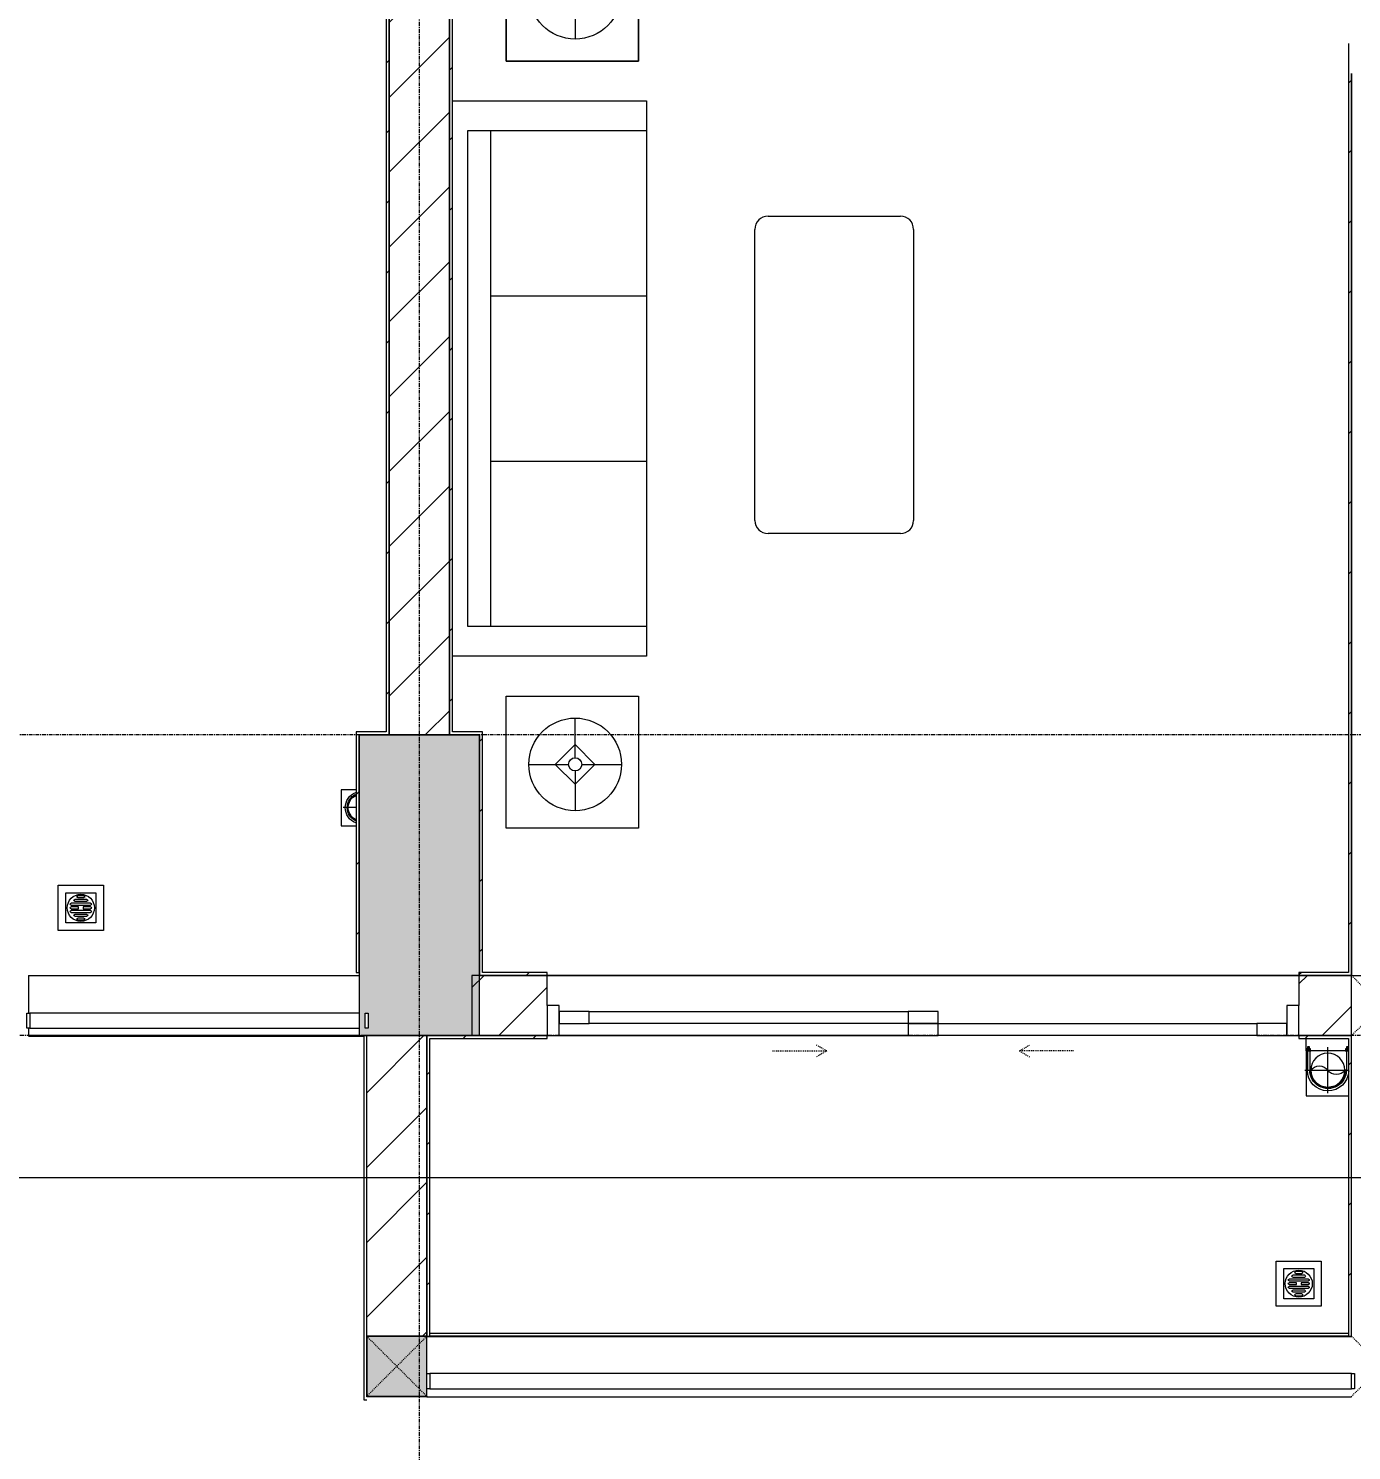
# Model space of a CAD drawing. Header units: millimetres. Extents: x 5356 to 209803, y -16346 to 109894.
# Drawn here: x 106853 to 111253, y 23157 to 27887 of the extents above; entities that cross this region are included whole.
import ezdxf

# ---------------------------------------------------------------- set-up
doc = ezdxf.new("R2010")
doc.units = ezdxf.units.MM
for name, pattern in [('Dash', [6, 3, -3]), ('Grid Line', [22.225, 12.7, -3.175, 3.175, -3.175]), ('IMPORT-CENTER _3_', [10.16, 6.35, -1.27, 1.27, -1.27])]:
    doc.linetypes.add(name, pattern=pattern)
for name, color, linetype, lineweight in [('0-1', 7, 'Continuous', 5), ('A-ANNO-DIMS', 211, 'Continuous', 9), ('A-ANNO-DIMS-220', 211, 'Continuous', 9), ('A-DOOR', 31, 'Continuous', 9), ('A-DOOR-FRAM', 31, 'Continuous', 9), ('A-DOOR-HDLN', 31, 'Dash', 9), ('A-FLOR-1', 9, 'Continuous', 9), ('A-FLOR-HRAL', 11, 'Continuous', 9), ('A-FLOR-HRAL-1', 9, 'Continuous', 9), ('A-WALL', 113, 'Continuous', 9), ('A-WALL-1', 253, 'Continuous', 18), ('A-WALL-2', 9, 'Continuous', 9), ('A-WALL-3', 113, 'Continuous', 18), ('A-WALL-PATT-2', 9, 'Continuous', 9), ('A-WALL-PATT-3', 111, 'Continuous', 9), ('G-IMPT', 8, 'Continuous', 9), ('G-IMPT-2', 8, 'IMPORT-CENTER _3_', 9), ('I-FURN', 30, 'Continuous', 9), ('I-FURN-1', 9, 'Continuous', 9), ('I-WALL-1', 253, 'Continuous', 18), ('I-WALL-2', 9, 'Continuous', 9), ('M-EQPM', 50, 'Continuous', 9), ('S-BEAM-1', 9, 'Continuous', 9), ('S-COLS', 52, 'Continuous', 9), ('S-COLS-1', 254, 'Continuous', 5), ('S-COLS-2', 253, 'Continuous', 18), ('S-COLS-4', 52, 'Continuous', 18), ('S-COLS-5', 52, 'Dash', 9), ('S-COLS-HDLN', 52, 'Dash', 9), ('S-GRID-1', 1, 'Grid Line', 9)]:
    doc.layers.add(name, color=color, linetype=linetype, lineweight=lineweight)
doc.styles.add('Arial_2', font='arial_0.ttf', dxfattribs={"width": 0.9, "height": 660})
doc.dimstyles.new('1_Dim_chi_tiet_khu_đất_2', dxfattribs={"dimscale": 304.8, "dimtxt": 673.371204, "dimasz": 0.866142, "dimexe": 0.721785, "dimexo": 0.0625, "dimgap": 0.072178, "dimtad": 1, "dimdec": 0, "dimrnd": 5, "dimzin": 0, "dimdsep": 46, "dimtxsty": 'Arial_2', "dimblk1": 'OBLIQUE', "dimblk2": 'OBLIQUE', "dimsah": 1, "dimcen": 0.09, "dimdle": 0.721785, "dimazin": 0, "dimtfac": 1, "dimtdec": 4, "dimtix": 1, "dimtmove": 0, "dimatfit": 3, "dimfxl": 2.165354, "dimfxlon": 1, "dimtvp": 1, "dimtolj": 1, "dimtzin": 0, "dimarcsym": 2})
pattern_1 = [(45, (0, 0), (-116.67262, 116.67262), [])]
pattern_2 = [(45, (0, 0), (-124.4508, 124.4508), [])]

# ---------------------------------------------------------------- blocks, each defined once
blk = doc.blocks.new('NCV_TKTC_KET CAU_rvt-1-TKCS_MB ĐỊNH VỊ MỐC TỌA ĐỘ CÔNG TRÌNH')
at = {"layer": 'S-COLS-1'}
h = blk.add_hatch(color=256, dxfattribs=at)
h.paths.add_polyline_path([(108243.3, 24536.9), (108352.6, 24536.9), (108352.6, 25536.9), (107952.6, 25536.9), (107952.6, 24536.9), (107982.6, 24536.9)])
h.paths.add_polyline_path([(107982.6, 24561.9), (107972.6, 24561.9), (107972.6, 24611.9), (107982.6, 24611.9)])
at = {"layer": 'A-FLOR-1'}
blk.add_line((106852.6, 24535.2), (107967.6, 24535.2), dxfattribs=at)
at = {"layer": 'S-BEAM-1'}
for p, q in [((111252.5, 23535.3), (108177.6, 23535.3)), ((108177.6, 23335.3), (111252.5, 23335.3))]:
    blk.add_line(p, q, dxfattribs=at)
at = {"layer": 'S-COLS-2'}
for p, q in [((108352.6, 25536.9), (107952.6, 25536.9)), ((107952.6, 25536.9), (107952.6, 24536.9)), ((108352.6, 24536.9), (108352.6, 25536.9)), ((107952.6, 24536.9), (108352.6, 24536.9))]:
    blk.add_line(p, q, dxfattribs=at)
blk = doc.blocks.new('LOBBY_SOFA_1 - LOBBY_SOFA_1-852725-TKCS_MB ĐỊNH VỊ MỐC TỌA ĐỘ CÔNG TRÌNH')
at = {"layer": 'I-FURN'}
for p, q in [((-2128.3, 1548.5), (-1160.3, 1548.5)), ((-2172.3, 1064.5), (-2172.3, 1504.5)), ((-1116.3, 1504.5), (-1116.3, 1064.5)), ((-1160.3, 1020.5), (-2128.3, 1020.5)), ((-2688.2, 633.5), (-3128.2, 633.5)), ((-3128.2, 633.5), (-3128.2, 193.5)), ((-2688.2, 193.5), (-2688.2, 633.5)), ((-2556, 660), (-708, 660)), ((-2556, 14.9), (-2556, 660)), ((-2457, 66), (-2457, 660)), ((-1907, 143), (-1907, 660)), ((-1357, 143), (-1357, 660)), ((-807, 660), (-807, 66)), ((-708, 660), (-708, 14.9)), ((-575.9, 633.5), (-135.9, 633.5)), ((-575.9, 193.5), (-575.9, 633.5)), ((-135.9, 633.5), (-135.9, 193.5)), ((-2915.4, 445), (-2915.4, 577)), ((-348.6, 445), (-348.6, 577)), ((-2981.4, 423), (-2915.4, 489)), ((-2915.4, 489), (-2849.4, 423)), ((-348.6, 489), (-414.6, 423)), ((-282.6, 423), (-348.6, 489)), ((-2937.4, 423), (-3069.4, 423)), ((-2915.4, 357), (-2981.4, 423)), ((-2849.4, 423), (-2915.4, 357)), ((-2915.4, 269), (-2915.4, 401)), ((-2893.4, 423), (-2761.4, 423)), ((-370.6, 423), (-502.6, 423)), ((-414.6, 423), (-348.6, 357)), ((-348.6, 357), (-282.6, 423)), ((-348.6, 269), (-348.6, 401)), ((-326.6, 423), (-194.6, 423)), ((-3128.2, 193.5), (-2688.2, 193.5)), ((-135.9, 193.5), (-575.9, 193.5)), ((-807, 143), (-2457, 143)), ((-807, 66), (-2457, 66))]:
    blk.add_line(p, q, dxfattribs=at)
for centre, radius in [((-2915.4, 423), 154), ((-348.6, 423), 154), ((-2915.4, 423), 22), ((-348.6, 423), 22)]:
    blk.add_circle(centre, radius, dxfattribs=at)
for centre, start, end in [((-2128.3, 1504.5), 90, 180), ((-1160.3, 1504.5), 0, 90), ((-2128.3, 1064.5), 180, 270), ((-1160.3, 1064.5), 270, 0)]:
    blk.add_arc(centre, 44, start, end, dxfattribs=at)
at = {"layer": 'I-FURN-1'}
for p, q in [((-2128.3, 1548.5), (-1160.3, 1548.5)), ((-2172.3, 1064.5), (-2172.3, 1504.5)), ((-1116.3, 1504.5), (-1116.3, 1064.5)), ((-1160.3, 1020.5), (-2128.3, 1020.5)), ((-3128.2, 633.5), (-2688.2, 633.5)), ((-3128.2, 193.5), (-3128.2, 633.5)), ((-2688.2, 633.5), (-2688.2, 193.5)), ((-2556, 660), (-708, 660)), ((-2556, 14.9), (-2556, 660)), ((-708, 660), (-708, 14.9)), ((-575.9, 633.5), (-135.9, 633.5)), ((-575.9, 193.5), (-575.9, 633.5)), ((-135.9, 633.5), (-135.9, 193.5)), ((-2688.2, 193.5), (-3128.2, 193.5)), ((-135.9, 193.5), (-575.9, 193.5))]:
    blk.add_line(p, q, dxfattribs=at)
for centre, start, end in [((-2128.3, 1504.5), 90, 180), ((-1160.3, 1504.5), 0, 90), ((-2128.3, 1064.5), 180, 270), ((-1160.3, 1064.5), 270, 0)]:
    blk.add_arc(centre, 44, start, end, dxfattribs=at)
blk = doc.blocks.new('Railing - 50 x 10mm-457210-TKCS_MB ĐỊNH VỊ MỐC TỌA ĐỘ CÔNG TRÌNH')
at = {"layer": 'A-FLOR-HRAL-1'}
for p, q in [((25, 5), (-25, 5)), ((-25, 5), (-25, -5)), ((25, -5), (25, 5)), ((-25, -5), (25, -5))]:
    blk.add_line(p, q, dxfattribs=at)
blk = doc.blocks.new('Railing - Railing-641383-TKCS_MB ĐỊNH VỊ MỐC TỌA ĐỘ CÔNG TRÌNH')
at = {"layer": 'A-FLOR-HRAL-1'}
for p, q in [((85044.1, 15351.2), (83949.1, 15351.2)), ((83949.1, 15301.2), (85044.1, 15301.2))]:
    blk.add_line(p, q, dxfattribs=at)
at = {"extrusion": (0, 0, -1), "zscale": -1, "rotation": 90.00000000000072}
for p in [(-83944.1, 15326.2), (-85069.1, 15326.2)]:
    blk.add_blockref('Railing - 50 x 10mm-457210-TKCS_MB ĐỊNH VỊ MỐC TỌA ĐỘ CÔNG TRÌNH', p, dxfattribs=at)
blk = doc.blocks.new('NCV_TKTC_TANG 1_rvt-1-TKCS_MB ĐỊNH VỊ MỐC TỌA ĐỘ CÔNG TRÌNH')
at = {"layer": 'A-WALL-PATT-2'}
h = blk.add_hatch(dxfattribs=at)
h.set_pattern_fill('FP_3', color=256, style=0, pattern_type=2)
h.set_pattern_definition(pattern_1)
h.paths.add_polyline_path([(108262.6, 25546.9), (108262.6, 32236.9), (108252.6, 32236.9), (108252.6, 25546.9)])
h = blk.add_hatch(dxfattribs=at)
h.set_pattern_fill('FP_3', color=256, style=0, pattern_type=2)
h.set_pattern_definition(pattern_1)
h.paths.add_polyline_path([(108042.6, 25536.9), (108052.6, 25536.9), (108052.6, 28836.9), (108042.6, 28836.9), (108042.6, 25546.9)])
h = blk.add_hatch(dxfattribs=at)
h.set_pattern_fill('FP_3', color=256, style=0, pattern_type=2)
h.set_pattern_definition(pattern_1)
h.paths.add_polyline_path([(111242.6, 24736.9), (111252.6, 24736.9), (111252.6, 27836.9), (111242.6, 27836.9), (111242.6, 24746.9)])
h = blk.add_hatch(dxfattribs=at)
h.set_pattern_fill('FP_3', color=256, style=0, pattern_type=2)
h.set_pattern_definition(pattern_1)
h.paths.add_polyline_path([(108352.6, 24746.9), (108362.6, 24746.9), (108362.6, 25546.9), (108352.6, 25546.9), (108352.6, 25076.9)])
h = blk.add_hatch(dxfattribs=at)
h.set_pattern_fill('FP_3', color=256, style=0, pattern_type=2)
h.set_pattern_definition(pattern_1)
h.paths.add_polyline_path([(107942.6, 24746.9), (107952.6, 24746.9), (107952.6, 25536.9), (107942.6, 25536.9), (107942.6, 25076.9)])
h = blk.add_hatch(dxfattribs=at)
h.set_pattern_fill('FP_3', color=256, style=0, pattern_type=2)
h.set_pattern_definition(pattern_1)
h.paths.add_polyline_path([(111242.6, 24736.9), (111242.6, 24746.9), (111077.6, 24746.9), (111077.6, 24736.9)])
h.paths.add_polyline_path([(108352.6, 24736.9), (108577.6, 24736.9), (108577.6, 24746.9), (108352.6, 24746.9)])
h = blk.add_hatch(dxfattribs=at)
h.set_pattern_fill('FP_3', color=256, style=0, pattern_type=2)
h.set_pattern_definition(pattern_1)
h.paths.add_polyline_path([(108577.6, 24526.9), (108577.6, 24536.9), (108177.6, 24536.9), (108177.6, 24526.9), (108573.6, 24526.9)])
h.paths.add_polyline_path([(111242.6, 24526.9), (111242.6, 24536.9), (111077.6, 24536.9), (111077.6, 24526.9)])
h = blk.add_hatch(dxfattribs=at)
h.set_pattern_fill('FP_3', color=256, style=0, pattern_type=2)
h.set_pattern_definition(pattern_1)
h.paths.add_polyline_path([(108187.6, 23536.9), (108187.6, 24526.9), (108177.6, 24526.9), (108177.6, 23536.9)])
h = blk.add_hatch(dxfattribs=at)
h.set_pattern_fill('FP_3', color=256, style=0, pattern_type=2)
h.set_pattern_definition(pattern_1)
h.paths.add_polyline_path([(111242.6, 23536.9), (111252.6, 23536.9), (111252.6, 24536.9), (111242.6, 24536.9), (111242.6, 24090.6)])
at = {"layer": 'A-FLOR-1'}
for p, q in [((108577.6, 24736.9), (111077.6, 24736.9)), ((111077.6, 24736.9), (108577.6, 24736.9)), ((108617.6, 24536.9), (109777.6, 24536.9))]:
    blk.add_line(p, q, dxfattribs=at)
at = {"layer": 'A-WALL-1'}
for p, q in [((111252.6, 27736.9), (111252.6, 24736.9)), ((111252.6, 24736.9), (111352.6, 24736.9))]:
    blk.add_line(p, q, dxfattribs=at)
at = {"layer": 'A-WALL-2'}
for p, q in [((106852.9, 24736.9), (107952.6, 24736.9)), ((106852.9, 24736.9), (106852.9, 24611.9)), ((106852.9, 24561.9), (106852.9, 24536.9)), ((107952.6, 24536.9), (106852.9, 24536.9))]:
    blk.add_line(p, q, dxfattribs=at)
at = {"layer": 'I-WALL-1'}
for p, q in [((108252.6, 32236.9), (108252.6, 25546.9)), ((108262.6, 25546.9), (108262.6, 32226.9)), ((108042.6, 28826.9), (108042.6, 25546.9)), ((108052.6, 25536.9), (108052.6, 28836.9)), ((111242.6, 27836.9), (111242.6, 24746.9)), ((111252.6, 24736.9), (111252.6, 27736.9)), ((108042.6, 25546.9), (107942.6, 25546.9)), ((107942.6, 25546.9), (107942.6, 25536.9)), ((108252.6, 25546.9), (108252.6, 25536.9)), ((108352.6, 25546.9), (108262.6, 25546.9)), ((108362.6, 25546.9), (108352.6, 25546.9)), ((108362.6, 24746.9), (108362.6, 25546.9)), ((107942.6, 25536.9), (107942.6, 24746.9)), ((107952.6, 25536.9), (108042.6, 25536.9)), ((107952.6, 24746.9), (107952.6, 25536.9)), ((108042.6, 25536.9), (108052.6, 25536.9)), ((108252.6, 25536.9), (108352.6, 25536.9)), ((108352.6, 25536.9), (108352.6, 24746.9)), ((107942.6, 24746.9), (107952.6, 24746.9)), ((108352.6, 24746.9), (108352.6, 24736.9)), ((108577.6, 24746.9), (108362.6, 24746.9)), ((108577.6, 24736.9), (108577.6, 24746.9)), ((111242.6, 24746.9), (111077.6, 24746.9)), ((111077.6, 24746.9), (111077.6, 24736.9)), ((108352.6, 24736.9), (108577.6, 24736.9)), ((111077.6, 24736.9), (111242.6, 24736.9)), ((111242.6, 24736.9), (111252.6, 24736.9)), ((108577.6, 24536.9), (108177.6, 24536.9)), ((108177.6, 24536.9), (108177.6, 24526.9)), ((108177.6, 24526.9), (108177.6, 23536.9)), ((108187.6, 24526.9), (108577.6, 24526.9)), ((108187.6, 23536.9), (108187.6, 24526.9)), ((108577.6, 24526.9), (108577.6, 24536.9)), ((111242.6, 24536.9), (111077.6, 24536.9)), ((111077.6, 24536.9), (111077.6, 24526.9)), ((111077.6, 24526.9), (111242.6, 24526.9)), ((111252.6, 24536.9), (111242.6, 24536.9)), ((111242.6, 24526.9), (111242.6, 23536.9)), ((111252.6, 23536.9), (111252.6, 24536.9)), ((108177.6, 23536.9), (108187.6, 23536.9)), ((111242.6, 23536.9), (111252.6, 23536.9))]:
    blk.add_line(p, q, dxfattribs=at)
at = {"layer": 'I-WALL-2'}
for p, q in [((108187.6, 23546.9), (111242.6, 23546.9)), ((111242.6, 23536.9), (108187.6, 23536.9))]:
    blk.add_line(p, q, dxfattribs=at)
at = {"layer": 'A-FLOR-HRAL-1'}
blk.add_blockref('Railing - Railing-641383-TKCS_MB ĐỊNH VỊ MỐC TỌA ĐỘ CÔNG TRÌNH', (22908.5, 9260.7), dxfattribs=at)
at = {"layer": 'I-FURN-1', "rotation": 269.9999999999993}
blk.add_blockref('LOBBY_SOFA_1 - LOBBY_SOFA_1-852725-TKCS_MB ĐỊNH VỊ MỐC TỌA ĐỘ CÔNG TRÌNH', (108247.7, 25090.4), dxfattribs=at)
blk = doc.blocks.new('DEG_02-DEG_03 - DEG_02-2500x2400mm-CỬA ĐI 02 CÁNH TRƯỢT-625766-TKCS_MB ĐỊNH VỊ MỐC TỌA ĐỘ CÔNG TRÌNH')
at = {"layer": 'A-DOOR'}
for p, q in [((-1110, 100), (-1210, 100)), ((-1210, 100), (-1210, 60)), ((-1110, 60), (-1110, 100)), ((-1110, 100), (-50, 100)), ((50, 100), (-50, 100)), ((-50, 100), (-50, 60)), ((50, 60), (50, 100)), ((-1210, 60), (-1110, 60)), ((-50, 60), (-1110, 60)), ((50, 60), (-50, 60)), ((-50, 60), (-50, 20)), ((-50, 60), (50, 60)), ((50, 20), (50, 60)), ((50, 60), (1110, 60)), ((1210, 60), (1110, 60)), ((1110, 60), (1110, 20)), ((1210, 20), (1210, 60)), ((-50, 20), (50, 20)), ((1110, 20), (50, 20)), ((1110, 20), (1210, 20))]:
    blk.add_line(p, q, dxfattribs=at)
at = {"layer": 'A-DOOR-FRAM'}
for p, q in [((-1210, 100), (-1250, 100)), ((-1250, 100), (-1250, 0)), ((-1210, 0), (-1210, 100)), ((1250, 100), (1210, 100)), ((1210, 100), (1210, 0)), ((1250, 0), (1250, 100)), ((-1250, 0), (-1210, 0)), ((1210, 0), (1250, 0))]:
    blk.add_line(p, q, dxfattribs=at)
at = {"layer": 'A-DOOR-HDLN'}
for p, q in [((-500.4, 151.1), (-320.4, 151.1)), ((-320.4, 151.1), (-355, 171.1)), ((-320.4, 151.1), (-355, 131.1)), ((320.4, 151.1), (355, 171.1)), ((320.4, 151.1), (355, 131.1)), ((500.4, 151.1), (320.4, 151.1))]:
    blk.add_line(p, q, dxfattribs=at)
blk = doc.blocks.new('Railing - 50 x 10mm-1251311-TKCS_MB ĐỊNH VỊ MỐC TỌA ĐỘ CÔNG TRÌNH')
at = {"layer": 'A-FLOR-HRAL'}
for p, q in [((25, 5), (-25, 5)), ((-25, 5), (-25, -5)), ((25, -5), (25, 5)), ((-25, -5), (25, -5))]:
    blk.add_line(p, q, dxfattribs=at)
blk = doc.blocks.new('Railing - Railing-1602750-TKCS_MB ĐỊNH VỊ MỐC TỌA ĐỘ CÔNG TRÌNH')
at = {"layer": 'A-FLOR-HRAL'}
for p, q in [((111252.5, 23412.4), (108187.5, 23412.4)), ((108187.5, 23362.4), (111252.5, 23362.4))]:
    blk.add_line(p, q, dxfattribs=at)
at = {"extrusion": (0, 0, -1), "zscale": -1, "rotation": 90}
for p in [(-108182.5, 23387.4), (-111257.5, 23387.4)]:
    blk.add_blockref('Railing - 50 x 10mm-1251311-TKCS_MB ĐỊNH VỊ MỐC TỌA ĐỘ CÔNG TRÌNH', p, dxfattribs=at)
blk = doc.blocks.new('TKTC_XREF_251221_MB TANG 1 - TKTC_XREF_260130_MB TANG 1_dwg_THU NUOC - THU NUOC-444531-TKCS_MB TẦNG 1-4202124-TKCS_MB ĐỊNH VỊ MỐC TỌA ĐỘ CÔNG TRÌNH')
at = {"layer": 'M-EQPM'}
for p, q in [((-23.3, 10.8), (40.9, 10.8)), ((40.9, 4.8), (-23.3, 4.8)), ((-11, 23.3), (28.5, 23.3)), ((28.5, 17.3), (-11, 17.3)), ((-1.1, 35.6), (18.5, 35.6)), ((18.5, 29.6), (-1.1, 29.6)), ((-23.3, -13.6), (40.9, -13.6)), ((40.9, -19.6), (-23.3, -19.6)), ((-11, -26.1), (28.5, -26.1)), ((28.5, -32.1), (-11, -32.1)), ((-1.1, -38.5), (18.5, -38.5)), ((18.5, -44.5), (-1.1, -44.5))]:
    blk.add_line(p, q, dxfattribs=at)
at = {"layer": 'M-EQPM', "flags": 128}
for points in [[(83.7, -79.4), (83.7, 70.6), (-66.3, 70.6), (-66.3, -79.4)], [(58.7, -54.4), (58.7, 45.6), (-41.3, 45.6), (-41.3, -54.4)]]:
    blk.add_lwpolyline(points, close=True, dxfattribs=at)
for points in [[(-23.3, -1.2), (0.7, -1.2), (0.7, -7.2), (-23.3, -7.2)], [(40.9, -7.2), (16.7, -7.2), (16.7, -1.2), (40.9, -1.2)]]:
    blk.add_lwpolyline(points, dxfattribs=at)
at = {"layer": 'M-EQPM'}
for centre, radius, start, end in [((8.7, -4.4), 45, 360, 180), ((8.7, -4.4), 45, 360, 180), ((-23.3, 7.8), 3, 90, 270), ((-11, 20.3), 3, 90, 270), ((-1.1, 32.6), 3, 90, 270), ((18.5, 32.6), 3, 270, 90), ((28.5, 20.3), 3, 270, 90), ((40.9, 7.8), 3, 270, 90), ((8.7, -4.4), 45, 180, 360), ((8.7, -4.4), 45, 180, 360), ((-23.3, -4.2), 3, 90, 270), ((-23.3, -16.6), 3, 90, 270), ((-11, -29.1), 3, 90, 270), ((-1.1, -41.5), 3, 90, 270), ((18.5, -41.5), 3, 270, 90), ((28.5, -29.1), 3, 270, 90), ((40.9, -4.2), 3, 270, 90), ((40.9, -16.6), 3, 270, 90)]:
    blk.add_arc(centre, radius, start, end, dxfattribs=at)
blk = doc.blocks.new('TKTC_XREF_251221_MB TANG 1 - TKTC_XREF_260130_MB TANG 1_dwg_CUM U_DN100-V234-TKCS_MB ĐỊNH VỊ MỐC TỌA ĐỘ CÔNG TRÌNH')
at = {"layer": 'G-IMPT'}
blk.add_hatch(color=256, dxfattribs=at).paths.add_polyline_path([(61, 0), (58.9, -15.8), (52.8, -30.5), (43.1, -43.1), (30.5, -52.8), (15.8, -58.9), (0, -61), (0, -57), (14.8, -55.1), (28.5, -49.4), (40.3, -40.3), (49.4, -28.5), (55.1, -14.8), (57, 0), (55.1, 14.8), (49.4, 28.5), (40.3, 40.3), (28.5, 49.4), (14.8, 55.1), (0, 57), (0, 61), (15.8, 58.9), (30.5, 52.8), (43.1, 43.1), (52.8, 30.5), (58.9, 15.8)])
for p, q in [((-79.1, 66.6), (-79.1, 63.4)), ((-76.6, 66.6), (-76.6, 63.4)), ((-74.6, 66.6), (-74.6, 63.4)), ((-72.7, 69.3), (-72.7, 60.7)), ((-66.9, 67.9), (-71.7, 67.9)), ((-66.9, 62.1), (-71.7, 62.1)), ((-65, 69), (0, 69)), ((-79.1, -63.4), (-79.1, -66.6)), ((-76.6, -63.4), (-76.6, -66.6)), ((-74.6, -63.4), (-74.6, -66.6)), ((-72.7, -60.7), (-72.7, -68.7)), ((-66.9, -62.1), (-71.7, -62.1)), ((-66.9, -67.9), (-71.7, -67.9))]:
    blk.add_line(p, q, dxfattribs=at)
at = {"layer": 'G-IMPT', "flags": 128}
for points in [[(-72.7, 67.6), (-78.1, 67.6), (-78.1, 62.4), (-72.7, 62.4)], [(-71.7, 59.2), (-66.9, 59.2), (-66.9, 70.8), (-71.7, 70.8)], [(-66.9, 70.8), (-66.9, 72.7), (-65, 72.7), (-65, 57.3), (-66.9, 57.3), (-66.9, 59.2)], [(-65, 61), (0, 61), (0, 57)], [(-72.7, -62.4), (-78.1, -62.4), (-78.1, -67.6), (-72.7, -67.6)], [(-66.9, -68.7), (-66.9, -59.2), (-71.7, -59.2)], [(-66.9, -59.2), (-66.9, -57.3), (-65, -57.3), (-65, -68.8)], [(-65, -61), (0, -61), (0, -57)]]:
    blk.add_lwpolyline(points, dxfattribs=at)
at = {"layer": 'G-IMPT'}
for centre, radius, start, end in [((-78.1, 66.6), 0.96, 90, 180), ((-78.1, 63.4), 0.96, 180, 270), ((-71.1, 69.3), 1.56, 112.6199, 247.3801), ((-67.9, 65), 4.8, 143.1301, 216.8699), ((-71.1, 60.7), 1.56, 112.6199, 247.3801), ((0, 0), 69, 271.7594, 90), ((0, 0), 61, 270, 90), ((0, 0), 57, 270, 90), ((-78.1, -63.4), 0.96, 90, 180), ((-78.1, -66.6), 0.96, 180, 270), ((-71.1, -60.7), 1.56, 112.6199, 247.3801), ((-67.9, -65), 4.8, 143.1301, 216.8699)]:
    blk.add_arc(centre, radius, start, end, dxfattribs=at)
blk = doc.blocks.new('TKTC_XREF_251221_MB TANG 1 - TKTC_XREF_260130_MB TANG 1_dwg_$cc-V235-TKCS_MB ĐỊNH VỊ MỐC TỌA ĐỘ CÔNG TRÌNH')
at = {"layer": 'G-IMPT'}
blk.add_circle((0, 0), 0.5, dxfattribs=at)
for centre, radius, start, end in [((0, 0), 0.5, 90, 270), ((0.188, 0.25), 0.313, 126.8699, 233.1301), ((-0.188, -0.25), 0.313, 306.8699, 53.1301)]:
    blk.add_arc(centre, radius, start, end, dxfattribs=at)
at = {"layer": 'G-IMPT-2'}
for p, q in [((0, -0.673), (0, 0.607)), ((-0.673, 0), (0.673, 0))]:
    blk.add_line(p, q, dxfattribs=at)
blk = doc.blocks.new('TKTC_XREF_251221_MB TANG 1 - TKTC_XREF_260130_MB TANG 1_dwg_CUM U_DN100-V275-TKCS_MB ĐỊNH VỊ MỐC TỌA ĐỘ CÔNG TRÌNH')
at = {"layer": 'G-IMPT'}
blk.add_hatch(color=256, dxfattribs=at).paths.add_polyline_path([(23.2, -55.9), (23.2, -51.6), (28.5, -49.4), (40.3, -40.3), (49.4, -28.5), (55.1, -14.8), (57, 0), (55.1, 14.8), (49.4, 28.5), (40.3, 40.3), (23.3, 55.8), (30.5, 52.8), (43.1, 43.1), (52.8, 30.5), (58.9, 15.8), (61, 0), (58.9, -15.8), (52.8, -30.5), (43.1, -43.1), (30.5, -52.8)])
for radius, start, end in [(69, 291.35109, 68.51641), (57, 295.86227, 64.00974), (61, 294.16133, 65.70898)]:
    blk.add_arc((0, 0), radius, start, end, dxfattribs=at)
blk = doc.blocks.new('TKTC_XREF_251221_MB TANG 1 - TKTC_XREF_260130_MB TANG 1_dwg_$cc-V276-TKCS_MB ĐỊNH VỊ MỐC TỌA ĐỘ CÔNG TRÌNH')
at = {"layer": 'G-IMPT'}
for start, end in [(115.6891, 243.8112), (115.572, 243.8499)]:
    blk.add_arc((0, 0), 0.5, start, end, dxfattribs=at)
at = {"layer": 'G-IMPT-2'}
blk.add_line((-0.673, 0), (-0.187, 0), dxfattribs=at)
blk = doc.blocks.new('TKTC_XREF_251221_MB TANG 1 - TKTC_XREF_260130_MB TANG 1_dwg-4202109-TKCS_MB ĐỊNH VỊ MỐC TỌA ĐỘ CÔNG TRÌNH')
at = {"layer": 'G-IMPT'}
for p, q in [((-95209.1, -375992.1), (-95259.4, -375992.1)), ((-91908.7, -376860), (-92049.7, -376860))]:
    blk.add_line(p, q, dxfattribs=at)
at = {"layer": 'G-IMPT', "flags": 128}
for points in [[(-95259.4, -375992), (-95259.4, -376111.5), (-95209.1, -376111.5)], [(-91908.7, -376859.9), (-92049.9, -376859.9), (-92049.7, -376819.7)], [(-92049.7, -376860), (-92049.7, -377009.7), (-91909.1, -377009.7)]]:
    blk.add_lwpolyline(points, dxfattribs=at)
at = {"xscale": 90.00000000005114, "yscale": 90.00000000005114, "zscale": 90.00000000005114, "rotation": 0.304717521727566}
blk.add_blockref('TKTC_XREF_251221_MB TANG 1 - TKTC_XREF_260130_MB TANG 1_dwg_$cc-V276-TKCS_MB ĐỊNH VỊ MỐC TỌA ĐỘ CÔNG TRÌNH', (-95192.3, -376049.7), dxfattribs=at)
at = {"extrusion": (0, 0, -1)}
for name, p, xscale, yscale, zscale, rotation in [('TKTC_XREF_251221_MB TANG 1 - TKTC_XREF_260130_MB TANG 1_dwg_CUM U_DN100-V275-TKCS_MB ĐỊNH VỊ MỐC TỌA ĐỘ CÔNG TRÌNH', (95190.8, -376051.4), 0.789473684210524, 0.789473684210524, -0.7894736842105241, 0.06930925665188988), ('TKTC_XREF_251221_MB TANG 1 - TKTC_XREF_260130_MB TANG 1_dwg_$cc-V235-TKCS_MB ĐỊNH VỊ MỐC TỌA ĐỘ CÔNG TRÌNH', (91978.2, -376925), 113.7150000000073, 113.7150000000073, -113.7150000000073, 89.99900866374671), ('TKTC_XREF_251221_MB TANG 1 - TKTC_XREF_260130_MB TANG 1_dwg_CUM U_DN100-V234-TKCS_MB ĐỊNH VỊ MỐC TỌA ĐỘ CÔNG TRÌNH', (91977.3, -376925), 0.9975000000000007, 0.9975000000000007, -0.9975000000000008, 270.0009913382951)]:
    blk.add_blockref(name, p, dxfattribs=dict(at, xscale=xscale, yscale=yscale, zscale=zscale, rotation=rotation))
at = {"extrusion": (0, 0, -1), "zscale": -1}
for p in [(96116, -376380.4), (92066, -377630.4)]:
    blk.add_blockref('TKTC_XREF_251221_MB TANG 1 - TKTC_XREF_260130_MB TANG 1_dwg_THU NUOC - THU NUOC-444531-TKCS_MB TẦNG 1-4202124-TKCS_MB ĐỊNH VỊ MỐC TỌA ĐỘ CÔNG TRÌNH', p, dxfattribs=at)
blk = doc.blocks.new('TKTC_XREF_251221_MB TANG 1 - TKTC_XREF_251221_MB TANG 1-2038492-TKCS_MB ĐỊNH VỊ MỐC TỌA ĐỘ CÔNG TRÌNH')
blk.add_blockref('TKTC_XREF_251221_MB TANG 1 - TKTC_XREF_260130_MB TANG 1_dwg-4202109-TKCS_MB ĐỊNH VỊ MỐC TỌA ĐỘ CÔNG TRÌNH', (169499.1, 384109.7))
blk = doc.blocks.new('G1_SOF - BO TRU - 200x200-3050151-TKCS_MB ĐỊNH VỊ MỐC TỌA ĐỘ CÔNG TRÌNH')
at = {"layer": 'S-COLS-HDLN'}
for p, q in [((-100, 100), (100, -100)), ((100, 100), (-100, -100))]:
    blk.add_line(p, q, dxfattribs=at)
blk = doc.blocks.new('DIMBLOCK7-TKCS_MB ĐỊNH VỊ MỐC TỌA ĐỘ CÔNG TRÌNH')
at = {"layer": 'A-ANNO-DIMS-220'}
for p, q in [((33652.6, 24724.5), (33652.6, 23844.5)), ((33652.6, 24064.5), (33652.6, 24724.5)), ((127252.6, 24724.5), (127252.6, 23844.5)), ((127252.6, 24064.5), (127252.6, 24724.5)), ((33432.6, 24064.5), (127472.6, 24064.5))]:
    blk.add_line(p, q, dxfattribs=at)
at = {"layer": 'A-ANNO-DIMS-220', "lineweight": 25}
for p, q in [((33652.6, 24064.5), (33784.6, 24196.5)), ((127252.6, 24064.5), (127384.6, 24196.5)), ((33652.6, 24064.5), (33520.6, 23932.5)), ((127252.6, 24064.5), (127120.6, 23932.5))]:
    blk.add_line(p, q, dxfattribs=at)
at = {"layer": 'A-ANNO-DIMS-220', "color": 0, "insert": (79313, 24943.3), "char_height": 660, "width": 2734.923, "attachment_point": 1, "line_spacing_factor": 0.941778, "style": 'Arial_2'}
blk.add_mtext('93600', dxfattribs=at)
blk = doc.blocks.new('_Oblique')
at = {"color": 0, "linetype": 'ByBlock', "lineweight": -2}
blk.add_line((-0.5, -0.5), (0.5, 0.5), dxfattribs=at)

msp = doc.modelspace()

# ---------------------------------------------------------------- hatches: boundary and pattern name
at = {"layer": 'A-WALL-PATT-3'}
h = msp.add_hatch(dxfattribs=at)
h.set_pattern_fill('FP_1', color=256, style=0, pattern_type=2)
h.set_pattern_definition(pattern_2)
h.paths.add_polyline_path([(108243.3, 25536.9), (108252.6, 25536.9), (108252.6, 28836.9), (108052.6, 28836.9), (108052.6, 25536.9)])
h.paths.add_polyline_path([(108252.6, 29036.9), (108252.6, 32237), (108052.6, 32237), (108052.6, 29036.9), (108243.3, 29036.9)])
h = msp.add_hatch(dxfattribs=at)
h.set_pattern_fill('FP_1', color=256, style=0, pattern_type=2)
h.set_pattern_definition(pattern_2)
h.paths.add_polyline_path([(111252.6, 24536.9), (111252.6, 24736.9), (111077.6, 24736.9), (111077.6, 24536.9)])
h.paths.add_polyline_path([(108327.6, 24536.9), (108577.6, 24536.9), (108577.6, 24736.9), (108327.6, 24736.9), (108327.6, 24636.9)])
h = msp.add_hatch(dxfattribs=at)
h.set_pattern_fill('FP_1', color=256, style=0, pattern_type=2)
h.set_pattern_definition(pattern_2)
h.paths.add_polyline_path([(108177.6, 23325.3), (108177.6, 23336.9), (107977.6, 23335.3), (107977.6, 23325.3)])
h.paths.add_polyline_path([(108177.6, 23536.9), (108177.6, 24536.9), (107977.6, 24536.9), (107977.6, 23536.9)])
at = {"layer": 'S-COLS-1'}
msp.add_hatch(color=256, dxfattribs=at).paths.add_polyline_path([(107977.6, 23336.9), (108177.6, 23336.9), (108177.5, 23536.9), (107977.6, 23536.9)])

# ---------------------------------------------------------------- linework, layer by layer
at = {"layer": 'A-WALL'}
for p, q in [((108577.6, 24736.9), (111077.6, 24736.9)), ((111252.6, 24536.9), (111252.6, 24736.9)), ((109777.6, 24536.9), (108617.6, 24536.9)), ((107977.6, 23536.9), (108177.6, 23536.9)), ((108177.6, 23336.9), (107977.6, 23336.9))]:
    msp.add_line(p, q, dxfattribs=at)
at = {"layer": 'A-WALL-3'}
for p, q in [((108052.6, 28836.9), (108052.6, 25536.9)), ((108252.6, 25536.9), (108252.6, 28836.9)), ((108052.6, 25536.9), (108252.6, 25536.9)), ((108577.6, 24736.9), (108327.6, 24736.9)), ((108327.6, 24736.9), (108327.6, 24536.9)), ((108577.6, 24636.9), (108577.6, 24736.9)), ((111252.6, 24736.9), (111077.6, 24736.9)), ((111077.6, 24736.9), (111077.6, 24636.9)), ((107977.6, 24536.9), (107967.6, 24536.9)), ((107967.6, 24536.9), (107967.6, 23325.3)), ((108177.6, 24536.9), (107977.6, 24536.9)), ((107977.6, 23335.3), (107977.6, 24536.9)), ((108177.6, 23536.9), (108177.6, 24536.9)), ((108327.6, 24536.9), (108577.6, 24536.9)), ((111077.6, 24536.9), (111252.6, 24536.9)), ((107967.6, 23325.3), (107977.6, 23325.3)), ((108177.6, 23335.3), (108177.6, 23336.9))]:
    msp.add_line(p, q, dxfattribs=at)
at = {"layer": 'S-COLS'}
for p, q in [((108177.6, 23536.9), (107977.6, 23536.9)), ((107977.6, 23336.9), (108177.6, 23336.9))]:
    msp.add_line(p, q, dxfattribs=at)
at = {"layer": 'S-COLS-4'}
for p, q in [((107977.6, 23536.9), (107977.6, 23336.9)), ((108177.6, 23412.4), (108177.6, 23536.9)), ((108177.6, 23336.9), (108177.6, 23362.4))]:
    msp.add_line(p, q, dxfattribs=at)
at = {"layer": 'S-GRID-1'}
for p, q in [((108152.6, 20960.6), (108152.6, 80482.7)), ((128757.8, 25536.9), (32145.8, 25536.9)), ((131551.8, 24536.9), (29351.8, 24536.9))]:
    msp.add_line(p, q, dxfattribs=at)

# ---------------------------------------------------------------- block references
at = {"layer": '0-1'}
for name in ['NCV_TKTC_KET CAU_rvt-1-TKCS_MB ĐỊNH VỊ MỐC TỌA ĐỘ CÔNG TRÌNH', 'NCV_TKTC_TANG 1_rvt-1-TKCS_MB ĐỊNH VỊ MỐC TỌA ĐỘ CÔNG TRÌNH']:
    msp.add_blockref(name, (0, 0), dxfattribs=at)
at = {"layer": 'A-DOOR', "rotation": 180}
msp.add_blockref('DEG_02-DEG_03 - DEG_02-2500x2400mm-CỬA ĐI 02 CÁNH TRƯỢT-625766-TKCS_MB ĐỊNH VỊ MỐC TỌA ĐỘ CÔNG TRÌNH', (109827.6, 24636.9), dxfattribs=at)
at = {"layer": 'A-FLOR-HRAL'}
msp.add_blockref('Railing - Railing-1602750-TKCS_MB ĐỊNH VỊ MỐC TỌA ĐỘ CÔNG TRÌNH', (0, 0), dxfattribs=at)
at = {"layer": 'M-EQPM'}
msp.add_blockref('TKTC_XREF_251221_MB TANG 1 - TKTC_XREF_251221_MB TANG 1-2038492-TKCS_MB ĐỊNH VỊ MỐC TỌA ĐỘ CÔNG TRÌNH', (33652.6, 17236.9), dxfattribs=at)
at = {"layer": 'S-COLS-5'}
for p in [(111352.6, 24636.9), (108077.6, 23436.9), (111352.6, 23436.9)]:
    msp.add_blockref('G1_SOF - BO TRU - 200x200-3050151-TKCS_MB ĐỊNH VỊ MỐC TỌA ĐỘ CÔNG TRÌNH', p, dxfattribs=at)

# ---------------------------------------------------------------- dimensions: what is measured, and where the dimension line sits
at = {"layer": 'A-ANNO-DIMS'}
dim = msp.add_linear_dim(base=(127252.6, 24064.5), p1=(33652.6, 24724.5), p2=(127252.6, 24724.5), dimstyle='1_Dim_chi_tiet_khu_đất_2', override={"dimpost": '<>', "dimfxl": 93600}, dxfattribs=at)
dim.commit()
dim.dimension.update_dxf_attribs({"geometry": 'DIMBLOCK7-TKCS_MB ĐỊNH VỊ MỐC TỌA ĐỘ CÔNG TRÌNH', "text_midpoint": (80452.6, 24423.7)})

doc.saveas('drawing.dxf')
